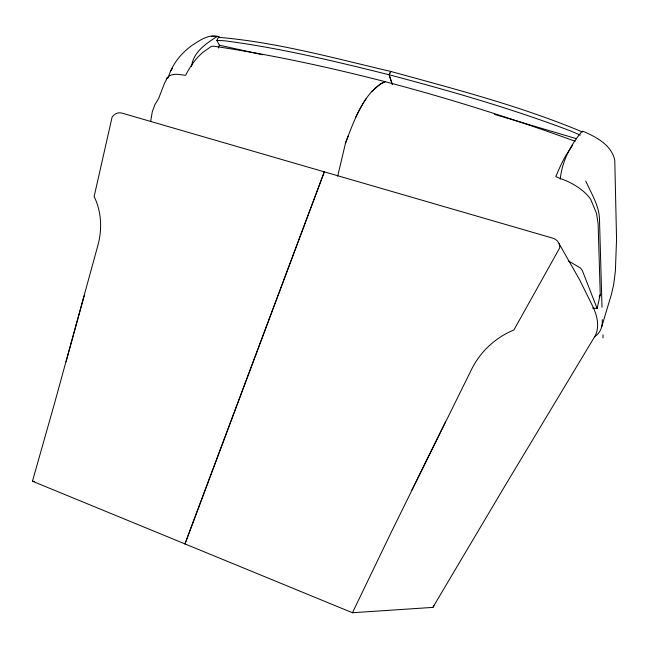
<?xml version="1.0" encoding="UTF-8"?>
<svg xmlns="http://www.w3.org/2000/svg" width="649" height="649" viewBox="0 0 649 649"><rect width="100%" height="100%" fill="white"/><g stroke="black" fill="none" stroke-linecap="round" stroke-linejoin="round"><path stroke-width="0.97" d="M602.256 319.632C602.807 326.366 600.333 333.343 594.233 336.855M560.257 179.229C561.977 161.358 570.56 144.978 581.999 131.414L582.891 131.236C596.106 136.842 611.723 145.052 614.781 160.433L616.55 239.059L615.39 270.998L613.67 284.562L611.52 293.956L601.55 327.323M168.188 77.961C171.717 64.819 181.12 53.121 192.169 45.276C200.249 40.092 208.67 33.862 218.835 36.612L219.524 37.715L218.47 37.318L216.863 40.4L219.346 45.195L218.251 48.018M191.609 66.539C192.923 52.374 206.09 43.483 217.082 36.522L218.835 36.612M150.665 121.46L152.296 111.766L154.86 104.757L158.689 98.388L164.538 83.137L167.547 77.369M592.488 308.056L597.121 308.478L600.252 294.557L598.118 223.759L596.512 213.375L590.631 199.219A40.133 18.464 21.9 0 0 567.429 181.29L555.787 176.642A74.627 15.381 -73.2 0 1 565.969 155.257L572.702 145.238M337.658 176.212L345.471 143.356L348.31 135.844M66.028 361.874L84.208 295.749M32.45 481.234L55.068 401.398L97.991 244.998A70.141 60.016 -60.3 0 0 94.129 196.55L112.115 117.055A8.948 7.674 -53.7 0 1 121.72 113.048L552.964 238.215A10.23 9.654 -28.3 0 1 559.722 247.877L513.927 329.943A81.182 79.835 -29.5 0 0 471.726 369.054L391.98 530.72L352.448 612.737L32.45 481.234L34.446 481.534M389.927 72.899L389.213 74.797L392.288 84.451L389.116 74.773L390.836 71.455C455.395 89.237 520.733 106.047 582.559 132.039M184.924 543.894L324.265 171.839M185.022 543.935L324.37 171.871M345.373 143.324C351.255 127.999 356.828 112.334 366.166 98.689M599.181 296.966L600.252 294.557M411.896 490.044L445.547 421.72M355.506 117.574C362.385 103.808 370.441 88.11 385.279 81.709C449.465 98.559 512.775 118.629 575.16 141.255M352.448 612.737L432.859 607.391L504.881 486.02L595.498 335.282C599.725 325.798 597.072 315.674 592.926 306.701L579.662 279.873L559.097 243.708M170.387 71.358L172.488 68.323M371.617 91.736L380.898 83.445L385.173 81.685C328.524 67.09 271.266 54.694 213.375 46.144L211.412 46.363L202.61 52.488L198.091 56.885A67.699 32.604 -76.3 0 0 185.63 75.3L177.145 74.286A37.171 14.813 30.1 0 0 166.314 79.697M216.863 40.4L224.603 40.79C280.206 48.018 334.779 61.209 389.116 74.773M218.47 37.318C276.863 42.226 333.829 58.118 390.739 71.431M211.728 36.263L217.082 36.522M219.346 45.195L262.788 54.784M389.213 74.797C450.576 90.998 511.655 108.586 571.039 131.106L580.279 135.154M494.562 114.402L576.645 138.748M568.191 260.76L580.539 268.061L582.421 270.755L597.121 308.478M585.787 181.071C591.19 193.394 599.035 205.23 599.481 219.078L602.004 307.253M603.059 334.86A763.338 3.829 87.9 0 1 602.945 337.886M433.946 605.663A357.283 33.148 19.2 0 1 432.859 607.391"/></g></svg>
